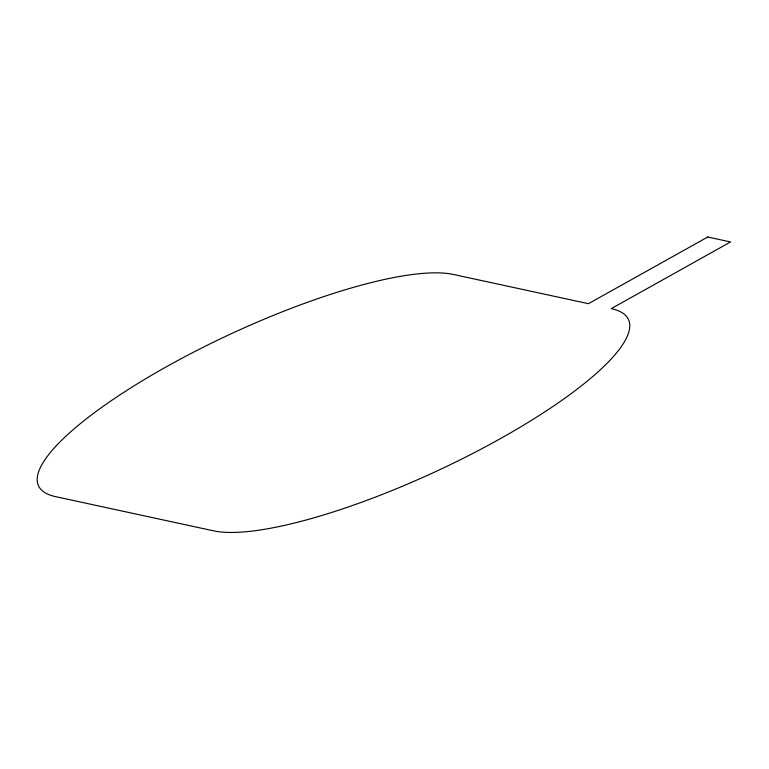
<?xml version="1.0" encoding="UTF-8"?>
<svg xmlns="http://www.w3.org/2000/svg" width="769" height="769" viewBox="0 0 769 769"><rect width="100%" height="100%" fill="white"/><g stroke="black" fill="none" stroke-linecap="round" stroke-linejoin="round"><path stroke-width="1.15" d="M707.73 237.025L588.448 303.688L453.306 274.446A238.13 56.8 -24.9 0 0 166.738 366.573A238.13 56.8 -24.9 0 0 55.695 496.668L213.657 530.85A238.13 56.8 -24.9 0 0 500.225 438.724A238.13 56.8 -24.9 0 0 611.268 308.629L730.55 241.956L707.73 237.025"/></g></svg>
